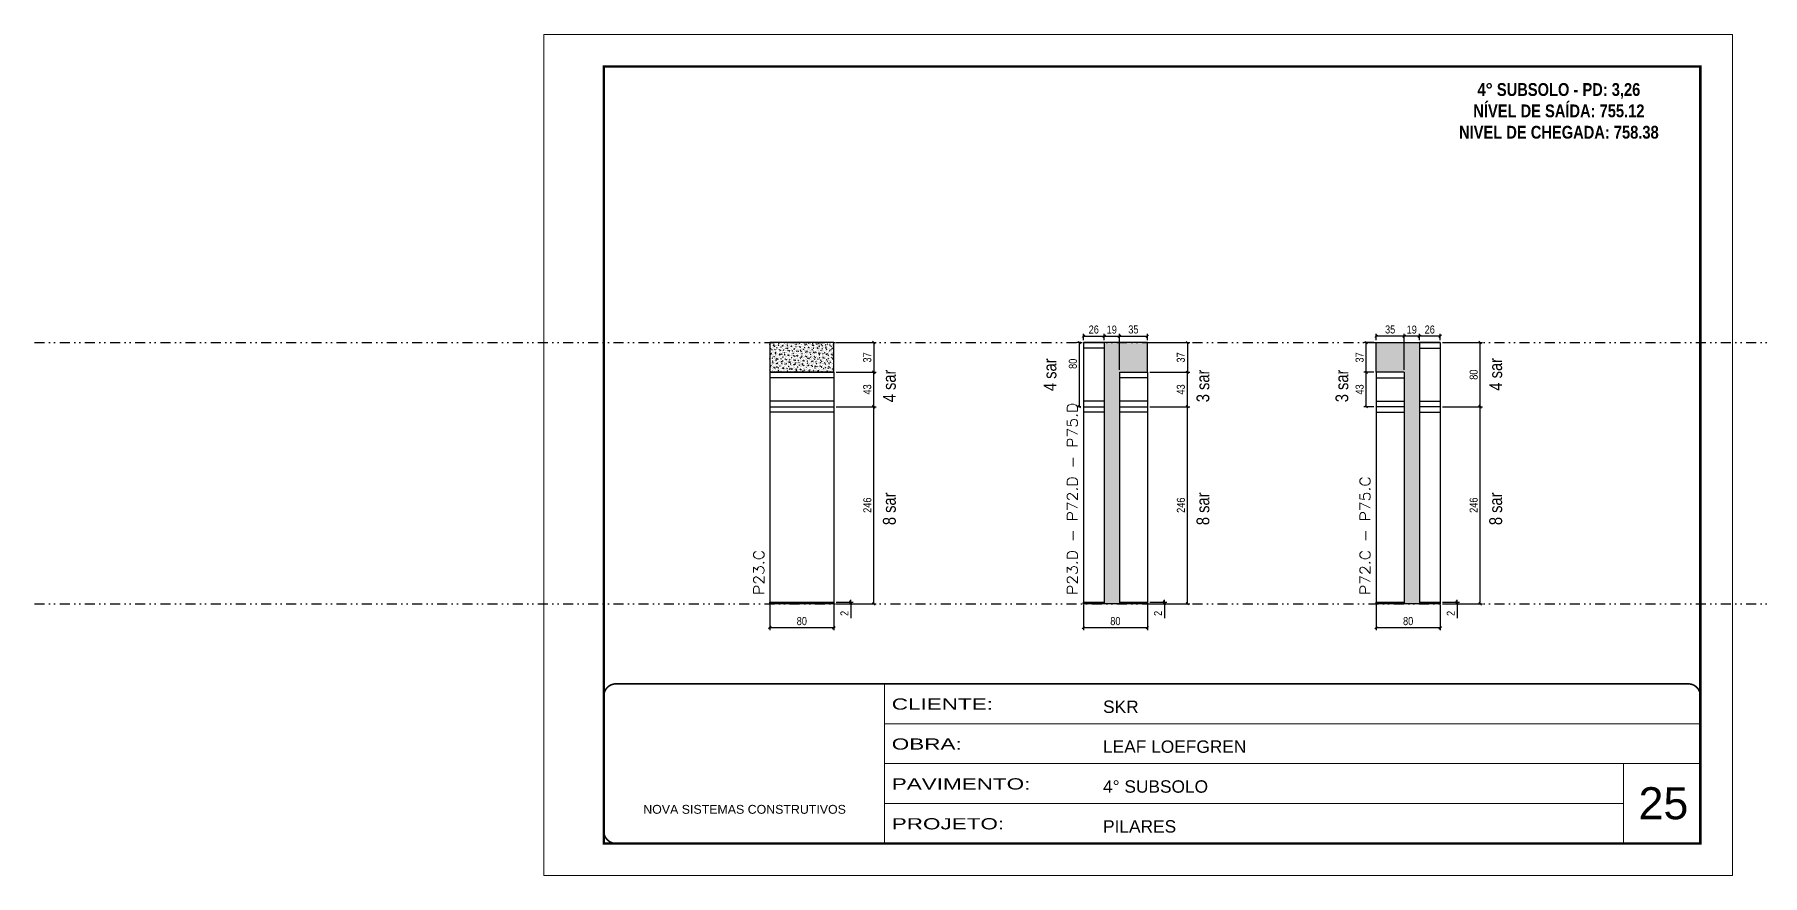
# Model space of a CAD drawing. Header units: millimetres. Extents: x 13777 to 27878, y -21631 to 6985.
# Drawn here: x 13777 to 15936, y -957 to 93 of the extents above; entities that cross this region are included whole.
import ezdxf

# ---------------------------------------------------------------- set-up
doc = ezdxf.new("R2010")
doc.units = ezdxf.units.MM
for name, pattern in [('CONTINUO', [0]), ('DASHED', [0.75, 0.5, -0.25]), ('DIVIDE2', [0.625, 0.25, -0.125, 0, -0.125, 0, -0.125])]:
    doc.linetypes.add(name, pattern=pattern)
for name, color, linetype, lineweight in [('CARIMBO', 255, 'Continuous', 9), ('Folhas', 255, 'Continuous', 9), ('SARRAFO DE PRESSAO', 251, 'DASHED', 9), ('Texto Seção', 7, 'Continuous', 15)]:
    doc.layers.add(name, color=color, linetype=linetype, lineweight=lineweight)
for name, color, linetype in [('COTA', 241, 'Continuous'), ('NOMENCLATURA', 7, 'Continuous'), ('Nível', 160, 'Continuous'), ('Painéis', 200, 'Continuous'), ('SARR_2.2x7', 40, 'Continuous')]:
    doc.layers.add(name, color=color, linetype=linetype)
doc.styles.add('ARIAL', font='arial.ttf')
doc.styles.add('ARIAL_NARROW', font='ARIALN.TTF', dxfattribs={"height": 0.2})
doc.styles.add('COTA TECNICA', font='techl___.ttf', dxfattribs={"height": 10})
doc.styles.add('COTA TECNICA-50', font='techl___.ttf', dxfattribs={"height": 10})
doc.styles.add('REGUA-120', font='ROMANS.shx', dxfattribs={"height": 15})
doc.styles.add('ROMANC', font='techb___.ttf', dxfattribs={"height": 2.5})
doc.styles.add('Tecnologia', font='')
doc.styles.get('Tecnologia').set_extended_font_data('Forgotten Futurist')
doc.dimstyles.new('COTA PAINEL-50', dxfattribs={"dimtxt": 10, "dimasz": 3, "dimexe": 3, "dimexo": 3, "dimgap": 3, "dimtad": 1, "dimdec": 1, "dimzin": 12, "dimdsep": 46, "dimtxsty": 'COTA TECNICA-50', "dimblk1": 'OBLIQUE', "dimblk2": 'OBLIQUE', "dimsah": 1, "dimcen": 0.9, "dimclrd": 4, "dimclre": 4, "dimclrt": 240, "dimadec": 1, "dimazin": 3, "dimtfac": 1, "dimtdec": 1, "dimtmove": 0, "dimatfit": 3, "dimfxl": 1, "dimtolj": 1, "dimtzin": 12, "dimarcsym": 0})
doc.dimstyles.new('PAINEL', dxfattribs={"dimtxt": 10, "dimasz": 3, "dimexe": 3, "dimexo": 3, "dimgap": 3, "dimtad": 1, "dimdec": 1, "dimzin": 12, "dimdsep": 46, "dimtxsty": 'COTA TECNICA', "dimblk1": 'OBLIQUE', "dimblk2": 'OBLIQUE', "dimsah": 1, "dimcen": 0.9, "dimclrd": 4, "dimclre": 4, "dimclrt": 240, "dimadec": 1, "dimazin": 3, "dimtfac": 1, "dimtdec": 1, "dimtmove": 0, "dimatfit": 3, "dimfxl": 1, "dimtolj": 1, "dimtzin": 12, "dimarcsym": 0})

# ---------------------------------------------------------------- blocks, each defined once
blk = doc.blocks.new('9999999999')
at = {"color": 30, "linetype": 'CONTINUO'}
for p, q in [((98564.6, 34230.2), (98564.6, 34429.4)), ((98564.6, 34379.6), (99584, 34379.6)), ((98564.6, 34329.8), (99488, 34329.8)), ((99584, 34329.8), (99488, 34329.8)), ((99488, 34329.8), (99488, 34230.2)), ((98564.6, 34280), (99488, 34280))]:
    blk.add_line(p, q, dxfattribs=at)
at = {"color": 30, "linetype": 'CONTINUO', "const_width": 2}
blk.add_lwpolyline([(99584, 34230.2), (99584, 34414.4, 0.414214), (99569, 34429.4), (98229, 34429.4, 0.414214), (98214, 34414.4), (98214, 34245.2, 0.414214), (98229, 34230.2), (99584, 34230.2)], format="xyb", dxfattribs=at)
at = {"layer": 'Folhas'}
blk.add_lwpolyline([(98139, 34190.2), (99624, 34190.2), (99624, 35240.2), (98139, 35240.2)], close=True, dxfattribs=at)
at = {"layer": 'Folhas', "color": 30, "const_width": 3}
blk.add_lwpolyline([(98214, 34230.2), (99584, 34230.2), (99584, 35200.2), (98214, 35200.2)], close=True, dxfattribs=at)
at = {"color": 7, "linetype": 'Continuous', "ltscale": 5, "style": 'ARIAL'}
for s, height, p in [('SKR', 15.48, (98837.7, 34393.1)), ('LEAF LOEFGREN', 15.483, (98837.7, 34343.3)), ('4° SUBSOLO', 15.48, (98837.7, 34293.5)), ('NOVA SISTEMAS CONSTRUTIVOS', 11.059, (98263.2, 34267.2)), ('PILARES', 15.48, (98837.7, 34243.7))]:
    blk.add_text(s, height=height, dxfattribs=at).set_placement(p)
at = {"layer": 'Folhas', "color": 7, "style": 'Tecnologia', "width": 1.5}
for s, p in [('CLIENTE:', (98573.7, 34397.2)), ('OBRA:', (98573.7, 34347.3)), ('PAVIMENTO:', (98573.7, 34297.5)), ('PROJETO:', (98573.7, 34247.7))]:
    blk.add_text(s, height=14, dxfattribs=at).set_placement(p)
blk = doc.blocks.new('_Oblique')
at = {"color": 0, "linetype": 'ByBlock', "lineweight": -2}
blk.add_line((-0.5, -0.5), (0.5, 0.5), dxfattribs=at)
blk = doc.blocks.new('*D684')
at = {"layer": 'COTA', "color": 4, "lineweight": -2, "transparency": 16777216}
for p, q in [((15087.6, -618.4), (15087.6, -650.3)), ((15167.6, -618.4), (15167.6, -650.3)), ((15087.6, -647.3), (15167.6, -647.3))]:
    blk.add_line(p, q, dxfattribs=at)
at = {"layer": 'Defpoints', "color": 0, "transparency": 16777216}
for p in [(15087.6, -615.4), (15167.6, -615.4), (15167.6, -647.3)]:
    blk.add_point(p, dxfattribs=at)
at = {"layer": 'COTA', "color": 4, "lineweight": -2, "transparency": 16777216, "xscale": 3, "yscale": 3, "zscale": 3, "rotation": 180}
blk.add_blockref('_Oblique', (15087.6, -647.3), dxfattribs=at)
at = {"layer": 'COTA', "color": 4, "lineweight": -2, "transparency": 16777216, "xscale": 3, "yscale": 3, "zscale": 3}
blk.add_blockref('_Oblique', (15167.6, -647.3), dxfattribs=at)
at = {"layer": 'COTA', "color": 240, "transparency": 16777216, "insert": (15127.6, -639.2), "char_height": 10, "attachment_point": 5, "style": 'COTA TECNICA'}
blk.add_mtext('\\A1;80', dxfattribs=at)
blk = doc.blocks.new('*D685')
at = {"layer": 'COTA', "color": 4, "lineweight": -2, "transparency": 16777216}
for p, q in [((15170.6, -615.4), (15191.8, -615.4)), ((15170.6, -617.4), (15191.8, -617.4)), ((15188.8, -615.4), (15188.8, -612.4)), ((15188.8, -615.4), (15188.8, -617.4)), ((15188.8, -617.4), (15188.8, -635.6))]:
    blk.add_line(p, q, dxfattribs=at)
at = {"layer": 'Defpoints', "color": 0, "transparency": 16777216}
for p in [(15167.6, -615.4), (15167.6, -617.4), (15188.8, -615.4)]:
    blk.add_point(p, dxfattribs=at)
at = {"layer": 'COTA', "color": 4, "lineweight": -2, "transparency": 16777216, "xscale": 3, "yscale": 3, "zscale": 3}
for p, rotation in [((15188.8, -615.4), 270), ((15188.8, -617.4), 90)]:
    blk.add_blockref('_Oblique', p, dxfattribs=dict(at, rotation=rotation))
at = {"layer": 'COTA', "color": 240, "transparency": 16777216, "insert": (15180.8, -629.5), "char_height": 10, "attachment_point": 5, "rotation": 90, "style": 'COTA TECNICA-50'}
blk.add_mtext('\\A1;2', dxfattribs=at)
blk = doc.blocks.new('*D686')
at = {"layer": 'COTA', "color": 4, "lineweight": -2, "transparency": 16777216}
for p, q in [((15170.6, -371.4), (15220.6, -371.4)), ((15217.6, -617.4), (15217.6, -371.4)), ((15170.6, -617.4), (15220.6, -617.4))]:
    blk.add_line(p, q, dxfattribs=at)
at = {"layer": 'Defpoints', "color": 0, "transparency": 16777216}
for p in [(15167.6, -371.4), (15217.6, -371.4), (15167.6, -617.4)]:
    blk.add_point(p, dxfattribs=at)
at = {"layer": 'COTA', "color": 4, "lineweight": -2, "transparency": 16777216, "xscale": 3, "yscale": 3, "zscale": 3}
for p, rotation in [((15217.6, -371.4), 90), ((15217.6, -617.4), 270)]:
    blk.add_blockref('_Oblique', p, dxfattribs=dict(at, rotation=rotation))
at = {"layer": 'COTA', "color": 240, "transparency": 16777216, "insert": (15209.5, -494.4), "char_height": 10, "attachment_point": 5, "rotation": 90, "style": 'COTA TECNICA-50'}
blk.add_mtext('\\A1;246', dxfattribs=at)
blk = doc.blocks.new('*D687')
at = {"layer": 'COTA', "color": 4, "lineweight": -2, "transparency": 16777216}
for p, q in [((15170.6, -328.4), (15220.6, -328.4)), ((15217.6, -371.4), (15217.6, -328.4)), ((15170.6, -371.4), (15220.6, -371.4))]:
    blk.add_line(p, q, dxfattribs=at)
at = {"layer": 'Defpoints', "color": 0, "transparency": 16777216}
for p in [(15167.6, -328.4), (15217.6, -328.4), (15167.6, -371.4)]:
    blk.add_point(p, dxfattribs=at)
at = {"layer": 'COTA', "color": 4, "lineweight": -2, "transparency": 16777216, "xscale": 3, "yscale": 3, "zscale": 3}
for p, rotation in [((15217.6, -328.4), 90), ((15217.6, -371.4), 270)]:
    blk.add_blockref('_Oblique', p, dxfattribs=dict(at, rotation=rotation))
at = {"layer": 'COTA', "color": 240, "transparency": 16777216, "insert": (15209.4, -349.9), "char_height": 10, "attachment_point": 5, "rotation": 90, "style": 'COTA TECNICA'}
blk.add_mtext('\\A1;43', dxfattribs=at)
blk = doc.blocks.new('*D688')
at = {"layer": 'COTA', "color": 4, "lineweight": -2, "transparency": 16777216}
for p, q in [((15170.6, -291.4), (15220.6, -291.4)), ((15217.6, -291.4), (15217.6, -328.4)), ((15170.6, -328.4), (15220.6, -328.4))]:
    blk.add_line(p, q, dxfattribs=at)
at = {"layer": 'Defpoints', "color": 0, "transparency": 16777216}
for p in [(15167.6, -291.4), (15167.6, -328.4), (15217.6, -328.4)]:
    blk.add_point(p, dxfattribs=at)
at = {"layer": 'COTA', "color": 4, "lineweight": -2, "transparency": 16777216, "xscale": 3, "yscale": 3, "zscale": 3}
for p, rotation in [((15217.6, -291.4), 90), ((15217.6, -328.4), 270)]:
    blk.add_blockref('_Oblique', p, dxfattribs=dict(at, rotation=rotation))
at = {"layer": 'COTA', "color": 240, "transparency": 16777216, "insert": (15209.4, -309.9), "char_height": 10, "attachment_point": 5, "rotation": 90, "style": 'COTA TECNICA'}
blk.add_mtext('\\A1;37', dxfattribs=at)
blk = doc.blocks.new('*D689')
at = {"layer": 'COTA', "color": 4, "lineweight": -2, "transparency": 16777216}
for p, q in [((15084.6, -291.4), (15079.6, -291.4)), ((15082.6, -371.4), (15082.6, -291.4)), ((15084.6, -371.4), (15079.6, -371.4))]:
    blk.add_line(p, q, dxfattribs=at)
at = {"layer": 'Defpoints', "color": 0, "transparency": 16777216}
for p in [(15082.6, -291.4), (15087.6, -291.4), (15087.6, -371.4)]:
    blk.add_point(p, dxfattribs=at)
at = {"layer": 'COTA', "color": 4, "lineweight": -2, "transparency": 16777216, "xscale": 3, "yscale": 3, "zscale": 3}
for p, rotation in [((15082.6, -291.4), 90), ((15082.6, -371.4), 270)]:
    blk.add_blockref('_Oblique', p, dxfattribs=dict(at, rotation=rotation))
at = {"layer": 'COTA', "color": 240, "transparency": 16777216, "insert": (15074.5, -317.8), "char_height": 10, "attachment_point": 5, "rotation": 90, "style": 'COTA TECNICA'}
blk.add_mtext('\\A1;80', dxfattribs=at)
blk = doc.blocks.new('*D690')
at = {"layer": 'COTA', "color": 4, "lineweight": -2, "transparency": 16777216}
for p, q in [((15087.6, -288.4), (15087.6, -280.3)), ((15113.6, -288.4), (15113.6, -280.3)), ((15087.6, -283.3), (15113.6, -283.3))]:
    blk.add_line(p, q, dxfattribs=at)
at = {"layer": 'Defpoints', "color": 0, "transparency": 16777216}
for p in [(15087.6, -291.4), (15113.6, -283.3), (15113.6, -291.4)]:
    blk.add_point(p, dxfattribs=at)
at = {"layer": 'COTA', "color": 4, "lineweight": -2, "transparency": 16777216, "xscale": 3, "yscale": 3, "zscale": 3, "rotation": 180}
blk.add_blockref('_Oblique', (15087.6, -283.3), dxfattribs=at)
at = {"layer": 'COTA', "color": 4, "lineweight": -2, "transparency": 16777216, "xscale": 3, "yscale": 3, "zscale": 3}
blk.add_blockref('_Oblique', (15113.6, -283.3), dxfattribs=at)
at = {"layer": 'COTA', "color": 240, "transparency": 16777216, "insert": (15100.6, -275.1), "char_height": 10, "attachment_point": 5, "style": 'COTA TECNICA'}
blk.add_mtext('\\A1;26', dxfattribs=at)
blk = doc.blocks.new('*D691')
at = {"layer": 'COTA', "color": 4, "lineweight": -2, "transparency": 16777216}
for p, q in [((15113.6, -288.4), (15113.6, -280.3)), ((15132.6, -325.4), (15132.6, -280.3)), ((15113.6, -283.3), (15132.6, -283.3))]:
    blk.add_line(p, q, dxfattribs=at)
at = {"layer": 'Defpoints', "color": 0, "transparency": 16777216}
for p in [(15113.6, -291.4), (15132.6, -283.3), (15132.6, -328.4)]:
    blk.add_point(p, dxfattribs=at)
at = {"layer": 'COTA', "color": 4, "lineweight": -2, "transparency": 16777216, "xscale": 3, "yscale": 3, "zscale": 3, "rotation": 180}
blk.add_blockref('_Oblique', (15113.6, -283.3), dxfattribs=at)
at = {"layer": 'COTA', "color": 4, "lineweight": -2, "transparency": 16777216, "xscale": 3, "yscale": 3, "zscale": 3}
blk.add_blockref('_Oblique', (15132.6, -283.3), dxfattribs=at)
at = {"layer": 'COTA', "color": 240, "transparency": 16777216, "insert": (15123.1, -275.2), "char_height": 10, "attachment_point": 5, "style": 'COTA TECNICA'}
blk.add_mtext('\\A1;19', dxfattribs=at)
blk = doc.blocks.new('*D692')
at = {"layer": 'COTA', "color": 4, "lineweight": -2, "transparency": 16777216}
for p, q in [((15132.6, -325.4), (15132.6, -280.3)), ((15167.6, -288.4), (15167.6, -280.3)), ((15132.6, -283.3), (15167.6, -283.3))]:
    blk.add_line(p, q, dxfattribs=at)
at = {"layer": 'Defpoints', "color": 0, "transparency": 16777216}
for p in [(15167.6, -283.3), (15167.6, -291.4), (15132.6, -328.4)]:
    blk.add_point(p, dxfattribs=at)
at = {"layer": 'COTA', "color": 4, "lineweight": -2, "transparency": 16777216, "xscale": 3, "yscale": 3, "zscale": 3, "rotation": 180}
blk.add_blockref('_Oblique', (15132.6, -283.3), dxfattribs=at)
at = {"layer": 'COTA', "color": 4, "lineweight": -2, "transparency": 16777216, "xscale": 3, "yscale": 3, "zscale": 3}
blk.add_blockref('_Oblique', (15167.6, -283.3), dxfattribs=at)
at = {"layer": 'COTA', "color": 240, "transparency": 16777216, "insert": (15150.1, -275), "char_height": 10, "attachment_point": 5, "style": 'COTA TECNICA'}
blk.add_mtext('\\A1;35', dxfattribs=at)
blk = doc.blocks.new('*D696')
at = {"layer": 'COTA', "color": 4, "lineweight": -2, "transparency": 16777216}
for p, q in [((15453.4, -618.4), (15453.4, -650.3)), ((15533.4, -618.4), (15533.4, -650.3)), ((15453.4, -647.3), (15533.4, -647.3))]:
    blk.add_line(p, q, dxfattribs=at)
at = {"layer": 'Defpoints', "color": 0, "transparency": 16777216}
for p in [(15453.4, -615.4), (15533.4, -615.4), (15533.4, -647.3)]:
    blk.add_point(p, dxfattribs=at)
at = {"layer": 'COTA', "color": 4, "lineweight": -2, "transparency": 16777216, "xscale": 3, "yscale": 3, "zscale": 3, "rotation": 180}
blk.add_blockref('_Oblique', (15453.4, -647.3), dxfattribs=at)
at = {"layer": 'COTA', "color": 4, "lineweight": -2, "transparency": 16777216, "xscale": 3, "yscale": 3, "zscale": 3}
blk.add_blockref('_Oblique', (15533.4, -647.3), dxfattribs=at)
at = {"layer": 'COTA', "color": 240, "transparency": 16777216, "insert": (15493.4, -639.2), "char_height": 10, "attachment_point": 5, "style": 'COTA TECNICA'}
blk.add_mtext('\\A1;80', dxfattribs=at)
blk = doc.blocks.new('*D697')
at = {"layer": 'COTA', "color": 4, "lineweight": -2, "transparency": 16777216}
for p, q in [((15536.4, -615.4), (15557.6, -615.4)), ((15536.4, -617.4), (15557.6, -617.4)), ((15554.6, -615.4), (15554.6, -612.4)), ((15554.6, -615.4), (15554.6, -617.4)), ((15554.6, -617.4), (15554.6, -635.6))]:
    blk.add_line(p, q, dxfattribs=at)
at = {"layer": 'Defpoints', "color": 0, "transparency": 16777216}
for p in [(15533.4, -615.4), (15533.4, -617.4), (15554.6, -615.4)]:
    blk.add_point(p, dxfattribs=at)
at = {"layer": 'COTA', "color": 4, "lineweight": -2, "transparency": 16777216, "xscale": 3, "yscale": 3, "zscale": 3}
for p, rotation in [((15554.6, -615.4), 270), ((15554.6, -617.4), 90)]:
    blk.add_blockref('_Oblique', p, dxfattribs=dict(at, rotation=rotation))
at = {"layer": 'COTA', "color": 240, "transparency": 16777216, "insert": (15546.6, -629.5), "char_height": 10, "attachment_point": 5, "rotation": 90, "style": 'COTA TECNICA-50'}
blk.add_mtext('\\A1;2', dxfattribs=at)
blk = doc.blocks.new('*D698')
at = {"layer": 'COTA', "color": 4, "lineweight": -2, "transparency": 16777216}
for p, q in [((15536.4, -371.4), (15586.4, -371.4)), ((15583.4, -617.4), (15583.4, -371.4)), ((15536.4, -617.4), (15586.4, -617.4))]:
    blk.add_line(p, q, dxfattribs=at)
at = {"layer": 'Defpoints', "color": 0, "transparency": 16777216}
for p in [(15533.4, -371.4), (15583.4, -371.4), (15533.4, -617.4)]:
    blk.add_point(p, dxfattribs=at)
at = {"layer": 'COTA', "color": 4, "lineweight": -2, "transparency": 16777216, "xscale": 3, "yscale": 3, "zscale": 3}
for p, rotation in [((15583.4, -371.4), 90), ((15583.4, -617.4), 270)]:
    blk.add_blockref('_Oblique', p, dxfattribs=dict(at, rotation=rotation))
at = {"layer": 'COTA', "color": 240, "transparency": 16777216, "insert": (15575.3, -494.4), "char_height": 10, "attachment_point": 5, "rotation": 90, "style": 'COTA TECNICA-50'}
blk.add_mtext('\\A1;246', dxfattribs=at)
blk = doc.blocks.new('*D699')
at = {"layer": 'COTA', "color": 4, "lineweight": -2, "transparency": 16777216}
for p, q in [((15536.4, -291.4), (15586.4, -291.4)), ((15583.4, -371.4), (15583.4, -291.4)), ((15536.4, -371.4), (15586.4, -371.4))]:
    blk.add_line(p, q, dxfattribs=at)
at = {"layer": 'Defpoints', "color": 0, "transparency": 16777216}
for p in [(15533.4, -291.4), (15583.4, -291.4), (15533.4, -371.4)]:
    blk.add_point(p, dxfattribs=at)
at = {"layer": 'COTA', "color": 4, "lineweight": -2, "transparency": 16777216, "xscale": 3, "yscale": 3, "zscale": 3}
for p, rotation in [((15583.4, -291.4), 90), ((15583.4, -371.4), 270)]:
    blk.add_blockref('_Oblique', p, dxfattribs=dict(at, rotation=rotation))
at = {"layer": 'COTA', "color": 240, "transparency": 16777216, "insert": (15575.3, -331.4), "char_height": 10, "attachment_point": 5, "rotation": 90, "style": 'COTA TECNICA'}
blk.add_mtext('\\A1;80', dxfattribs=at)
blk = doc.blocks.new('*D700')
at = {"layer": 'COTA', "color": 4, "lineweight": -2, "transparency": 16777216}
for p, q in [((15507.4, -288.4), (15507.4, -280.3)), ((15533.4, -288.4), (15533.4, -280.3)), ((15533.4, -283.3), (15507.4, -283.3))]:
    blk.add_line(p, q, dxfattribs=at)
at = {"layer": 'Defpoints', "color": 0, "transparency": 16777216}
for p in [(15507.4, -283.3), (15507.4, -291.4), (15533.4, -291.4)]:
    blk.add_point(p, dxfattribs=at)
at = {"layer": 'COTA', "color": 4, "lineweight": -2, "transparency": 16777216, "xscale": 3, "yscale": 3, "zscale": 3, "rotation": 180}
blk.add_blockref('_Oblique', (15507.4, -283.3), dxfattribs=at)
at = {"layer": 'COTA', "color": 4, "lineweight": -2, "transparency": 16777216, "xscale": 3, "yscale": 3, "zscale": 3}
blk.add_blockref('_Oblique', (15533.4, -283.3), dxfattribs=at)
at = {"layer": 'COTA', "color": 240, "transparency": 16777216, "insert": (15520.4, -275.1), "char_height": 10, "attachment_point": 5, "style": 'COTA TECNICA'}
blk.add_mtext('\\A1;26', dxfattribs=at)
blk = doc.blocks.new('*D701')
at = {"layer": 'COTA', "color": 4, "lineweight": -2, "transparency": 16777216}
for p, q in [((15488.4, -325.4), (15488.4, -280.3)), ((15507.4, -288.4), (15507.4, -280.3)), ((15507.4, -283.3), (15488.4, -283.3))]:
    blk.add_line(p, q, dxfattribs=at)
at = {"layer": 'Defpoints', "color": 0, "transparency": 16777216}
for p in [(15488.4, -283.3), (15507.4, -291.4), (15488.4, -328.4)]:
    blk.add_point(p, dxfattribs=at)
at = {"layer": 'COTA', "color": 4, "lineweight": -2, "transparency": 16777216, "xscale": 3, "yscale": 3, "zscale": 3, "rotation": 180}
blk.add_blockref('_Oblique', (15488.4, -283.3), dxfattribs=at)
at = {"layer": 'COTA', "color": 4, "lineweight": -2, "transparency": 16777216, "xscale": 3, "yscale": 3, "zscale": 3}
blk.add_blockref('_Oblique', (15507.4, -283.3), dxfattribs=at)
at = {"layer": 'COTA', "color": 240, "transparency": 16777216, "insert": (15497.9, -275.2), "char_height": 10, "attachment_point": 5, "style": 'COTA TECNICA'}
blk.add_mtext('\\A1;19', dxfattribs=at)
blk = doc.blocks.new('*D702')
at = {"layer": 'COTA', "color": 4, "lineweight": -2, "transparency": 16777216}
for p, q in [((15453.4, -288.4), (15453.4, -280.3)), ((15488.4, -325.4), (15488.4, -280.3)), ((15488.4, -283.3), (15453.4, -283.3))]:
    blk.add_line(p, q, dxfattribs=at)
at = {"layer": 'Defpoints', "color": 0, "transparency": 16777216}
for p in [(15453.4, -283.3), (15453.4, -291.4), (15488.4, -328.4)]:
    blk.add_point(p, dxfattribs=at)
at = {"layer": 'COTA', "color": 4, "lineweight": -2, "transparency": 16777216, "xscale": 3, "yscale": 3, "zscale": 3, "rotation": 180}
blk.add_blockref('_Oblique', (15453.4, -283.3), dxfattribs=at)
at = {"layer": 'COTA', "color": 4, "lineweight": -2, "transparency": 16777216, "xscale": 3, "yscale": 3, "zscale": 3}
blk.add_blockref('_Oblique', (15488.4, -283.3), dxfattribs=at)
at = {"layer": 'COTA', "color": 240, "transparency": 16777216, "insert": (15470.9, -275), "char_height": 10, "attachment_point": 5, "style": 'COTA TECNICA'}
blk.add_mtext('\\A1;35', dxfattribs=at)
blk = doc.blocks.new('*D703')
at = {"layer": 'COTA', "color": 4, "lineweight": -2, "transparency": 16777216}
for p, q in [((15450.4, -328.4), (15438, -328.4)), ((15441, -371.4), (15441, -328.4)), ((15450.4, -371.4), (15438, -371.4))]:
    blk.add_line(p, q, dxfattribs=at)
at = {"layer": 'Defpoints', "color": 0, "transparency": 16777216}
for p in [(15441, -328.4), (15453.4, -328.4), (15453.4, -371.4)]:
    blk.add_point(p, dxfattribs=at)
at = {"layer": 'COTA', "color": 4, "lineweight": -2, "transparency": 16777216, "xscale": 3, "yscale": 3, "zscale": 3}
for p, rotation in [((15441, -328.4), 90), ((15441, -371.4), 270)]:
    blk.add_blockref('_Oblique', p, dxfattribs=dict(at, rotation=rotation))
at = {"layer": 'COTA', "color": 240, "transparency": 16777216, "insert": (15432.8, -349.9), "char_height": 10, "attachment_point": 5, "rotation": 90, "style": 'COTA TECNICA'}
blk.add_mtext('\\A1;43', dxfattribs=at)
blk = doc.blocks.new('*D704')
at = {"layer": 'COTA', "color": 4, "lineweight": -2, "transparency": 16777216}
for p, q in [((15450.4, -291.4), (15438, -291.4)), ((15441, -328.4), (15441, -291.4)), ((15450.4, -328.4), (15438, -328.4))]:
    blk.add_line(p, q, dxfattribs=at)
at = {"layer": 'Defpoints', "color": 0, "transparency": 16777216}
for p in [(15441, -291.4), (15453.4, -291.4), (15453.4, -328.4)]:
    blk.add_point(p, dxfattribs=at)
at = {"layer": 'COTA', "color": 4, "lineweight": -2, "transparency": 16777216, "xscale": 3, "yscale": 3, "zscale": 3}
for p, rotation in [((15441, -291.4), 90), ((15441, -328.4), 270)]:
    blk.add_blockref('_Oblique', p, dxfattribs=dict(at, rotation=rotation))
at = {"layer": 'COTA', "color": 240, "transparency": 16777216, "insert": (15432.8, -309.9), "char_height": 10, "attachment_point": 5, "rotation": 90, "style": 'COTA TECNICA'}
blk.add_mtext('\\A1;37', dxfattribs=at)
blk = doc.blocks.new('*D705')
at = {"layer": 'COTA', "color": 4, "lineweight": -2, "transparency": 16777216}
for p, q in [((14695.8, -618.4), (14695.8, -650.3)), ((14775.8, -618.4), (14775.8, -650.3)), ((14695.8, -647.3), (14775.8, -647.3))]:
    blk.add_line(p, q, dxfattribs=at)
at = {"layer": 'Defpoints', "color": 0, "transparency": 16777216}
for p in [(14695.8, -615.4), (14775.8, -615.4), (14775.8, -647.3)]:
    blk.add_point(p, dxfattribs=at)
at = {"layer": 'COTA', "color": 4, "lineweight": -2, "transparency": 16777216, "xscale": 3, "yscale": 3, "zscale": 3, "rotation": 180}
blk.add_blockref('_Oblique', (14695.8, -647.3), dxfattribs=at)
at = {"layer": 'COTA', "color": 4, "lineweight": -2, "transparency": 16777216, "xscale": 3, "yscale": 3, "zscale": 3}
blk.add_blockref('_Oblique', (14775.8, -647.3), dxfattribs=at)
at = {"layer": 'COTA', "color": 240, "transparency": 16777216, "insert": (14735.8, -639.2), "char_height": 10, "attachment_point": 5, "style": 'COTA TECNICA'}
blk.add_mtext('\\A1;80', dxfattribs=at)
blk = doc.blocks.new('*D706')
at = {"layer": 'COTA', "color": 4, "lineweight": -2, "transparency": 16777216}
for p, q in [((14778.8, -615.4), (14800, -615.4)), ((14778.8, -617.4), (14800, -617.4)), ((14797, -615.4), (14797, -612.4)), ((14797, -615.4), (14797, -617.4)), ((14797, -617.4), (14797, -635.6))]:
    blk.add_line(p, q, dxfattribs=at)
at = {"layer": 'Defpoints', "color": 0, "transparency": 16777216}
for p in [(14775.8, -615.4), (14775.8, -617.4), (14797, -615.4)]:
    blk.add_point(p, dxfattribs=at)
at = {"layer": 'COTA', "color": 4, "lineweight": -2, "transparency": 16777216, "xscale": 3, "yscale": 3, "zscale": 3}
for p, rotation in [((14797, -615.4), 270), ((14797, -617.4), 90)]:
    blk.add_blockref('_Oblique', p, dxfattribs=dict(at, rotation=rotation))
at = {"layer": 'COTA', "color": 240, "transparency": 16777216, "insert": (14789, -629.5), "char_height": 10, "attachment_point": 5, "rotation": 90, "style": 'COTA TECNICA-50'}
blk.add_mtext('\\A1;2', dxfattribs=at)
blk = doc.blocks.new('*D708')
at = {"layer": 'COTA', "color": 4, "linetype": 'ByBlock', "lineweight": -2, "transparency": 16777216}
for p, q in [((14778.8, -291.4), (14828.8, -291.4)), ((14825.8, -291.4), (14825.8, -328.4)), ((14778.8, -328.4), (14828.8, -328.4))]:
    blk.add_line(p, q, dxfattribs=at)
at = {"layer": 'Defpoints', "color": 0, "linetype": 'ByBlock', "transparency": 16777216}
for p in [(14775.8, -291.4), (14775.8, -328.4), (14825.8, -328.4)]:
    blk.add_point(p, dxfattribs=at)
at = {"layer": 'COTA', "color": 4, "linetype": 'ByBlock', "lineweight": -2, "transparency": 16777216, "xscale": 3, "yscale": 3, "zscale": 3}
for p, rotation in [((14825.8, -291.4), 90), ((14825.8, -328.4), 270)]:
    blk.add_blockref('_Oblique', p, dxfattribs=dict(at, rotation=rotation))
at = {"layer": 'COTA', "color": 240, "linetype": 'ByBlock', "transparency": 16777216, "insert": (14817.6, -309.9), "char_height": 10, "attachment_point": 5, "rotation": 90, "style": 'COTA TECNICA'}
blk.add_mtext('\\A1;37', dxfattribs=at)
blk = doc.blocks.new('*D707')
at = {"layer": 'COTA', "color": 4, "lineweight": -2, "transparency": 16777216}
for p, q in [((14778.8, -371.4), (14828.8, -371.4)), ((14825.8, -617.4), (14825.8, -371.4)), ((14778.8, -617.4), (14828.8, -617.4))]:
    blk.add_line(p, q, dxfattribs=at)
at = {"layer": 'Defpoints', "color": 0, "transparency": 16777216}
for p in [(14775.8, -371.4), (14825.8, -371.4), (14775.8, -617.4)]:
    blk.add_point(p, dxfattribs=at)
at = {"layer": 'COTA', "color": 4, "lineweight": -2, "transparency": 16777216, "xscale": 3, "yscale": 3, "zscale": 3}
for p, rotation in [((14825.8, -371.4), 90), ((14825.8, -617.4), 270)]:
    blk.add_blockref('_Oblique', p, dxfattribs=dict(at, rotation=rotation))
at = {"layer": 'COTA', "color": 240, "transparency": 16777216, "insert": (14817.7, -494.4), "char_height": 10, "attachment_point": 5, "rotation": 90, "style": 'COTA TECNICA-50'}
blk.add_mtext('\\A1;246', dxfattribs=at)
blk = doc.blocks.new('*D709')
at = {"layer": 'COTA', "color": 4, "lineweight": -2, "transparency": 16777216}
for p, q in [((14778.8, -328.4), (14828.8, -328.4)), ((14825.8, -371.4), (14825.8, -328.4)), ((14778.8, -371.4), (14828.8, -371.4))]:
    blk.add_line(p, q, dxfattribs=at)
at = {"layer": 'Defpoints', "color": 0, "transparency": 16777216}
for p in [(14775.8, -328.4), (14825.8, -328.4), (14775.8, -371.4)]:
    blk.add_point(p, dxfattribs=at)
at = {"layer": 'COTA', "color": 4, "lineweight": -2, "transparency": 16777216, "xscale": 3, "yscale": 3, "zscale": 3}
for p, rotation in [((14825.8, -328.4), 90), ((14825.8, -371.4), 270)]:
    blk.add_blockref('_Oblique', p, dxfattribs=dict(at, rotation=rotation))
at = {"layer": 'COTA', "color": 240, "transparency": 16777216, "insert": (14817.6, -349.9), "char_height": 10, "attachment_point": 5, "rotation": 90, "style": 'COTA TECNICA'}
blk.add_mtext('\\A1;43', dxfattribs=at)

msp = doc.modelspace()

# ---------------------------------------------------------------- hatches: boundary and pattern name
at = {"layer": 'COTA'}
h = msp.add_hatch(dxfattribs=at)
h.set_pattern_fill('AR-CONC', color=256, scale=0.03)
h.set_pattern_definition([(50, (-4098.948, -4604.3004), (5.4655401, -0.4781726), [0.5715, -6.2865]), (355, (-4098.948, -4604.3004), (-1.0573026, 5.7317054), [0.4572, -5.0292175]), (100.451445, (-4098.4923, -4604.3403), (4.4082374, 5.2535326), [0.4857003, -5.3427073]), (46.1842, (-4098.948, -4602.7764), (8.1323712, -1.2612698), [0.85725, -9.42975]), (96.635558, (-4098.27, -4602.8815), (7.122124, 7.4227837), [0.7285507, -8.0140682]), (351.18415, (-4098.948, -4602.7764), (7.122124, 7.4227837), [0.685799, -7.543792]), (21, (-4098.186, -4603.1574), (4.5484317, -3.0679559), [0.5715, -6.2865]), (326, (-4098.186, -4603.1574), (1.8540609, 5.525639), [0.4572, -5.0292]), (71.451445, (-4097.807, -4603.413), (6.4024926, 2.457683), [0.4857003, -5.3426981]), (37.5, (-4098.9478, -4604.3004), (0.0926581, 2.53665117), [0, -4.96824, 0, -5.1054, 0, -5.04825]), (7.5, (-4098.9478, -4604.3004), (2.00458988, 3.00541724), [0, -2.91084, 0, -4.85394, 0, -1.92405]), (327.5, (-4100.647, -4604.3004), (4.06771786, -0.17186232), [0, -1.905, 0, -5.9436, 0, -7.8867]), (317.5, (-4101.409, -4604.3004), (4.44387544, 0.7627947), [0, -2.4765, 0, -3.94716, 0, -5.6007])])
h.paths.add_polyline_path([(14775.79, -291.44), (14695.79, -291.44), (14695.79, -328.44), (14775.79, -328.44)])
h = msp.add_hatch(dxfattribs=at)
h.set_pattern_fill('AR-CONC', color=256, scale=0.03)
h.set_pattern_definition([(50, (485.6944, 0), (5.4655401, -0.4781726), [0.5715, -6.2865]), (355, (485.6944, 0), (-1.0573026, 5.7317054), [0.4572, -5.0292175]), (100.451445, (486.15, -0.04), (4.4082374, 5.2535326), [0.4857003, -5.3427073]), (46.1842, (485.6944, 1.524), (8.1323712, -1.2612698), [0.85725, -9.42975]), (96.63556, (486.372, 1.419), (7.122124, 7.4227837), [0.7285507, -8.0140682]), (351.18415, (485.6944, 1.524), (7.122124, 7.4227837), [0.685799, -7.543792]), (21, (486.4564, 1.143), (4.5484317, -3.067956), [0.5715, -6.2865]), (326, (486.4564, 1.143), (1.8540609, 5.525639), [0.4572, -5.0292]), (71.451445, (486.8355, 0.8873), (6.4024926, 2.457683), [0.4857003, -5.3426981]), (37.5, (485.6944, 0), (0.0926581, 2.53665117), [0, -4.96824, 0, -5.1054, 0, -5.04825]), (7.5, (485.6944, 0), (2.0045899, 3.00541724), [0, -2.91084, 0, -4.85394, 0, -1.92405]), (327.5, (483.9952, 0), (4.06771786, -0.17186232), [0, -1.905, 0, -5.9436, 0, -7.8867]), (317.5, (483.2332, 0), (4.4438754, 0.7627947), [0, -2.4765, 0, -3.94716, 0, -5.6007])])
h.paths.add_polyline_path([(15113.59, -291.44), (15113.59, -617.44), (15132.59, -617.44), (15132.59, -328.44), (15167.59, -328.44), (15167.59, -291.44)])
h = msp.add_hatch(dxfattribs=at)
h.set_pattern_fill('AR-CONC', color=256, scale=0.03)
h.set_pattern_definition([(50, (851.4915, 0), (5.4655401, -0.4781726), [0.5715, -6.2865]), (355, (851.4915, 0), (-1.0573026, 5.7317054), [0.4572, -5.0292175]), (100.451445, (851.947, -0.04), (4.4082374, 5.2535326), [0.4857003, -5.3427073]), (46.1842, (851.4915, 1.524), (8.1323712, -1.2612698), [0.85725, -9.42975]), (96.63556, (852.169, 1.419), (7.122124, 7.4227837), [0.7285507, -8.0140682]), (351.18415, (851.4915, 1.524), (7.122124, 7.4227837), [0.685799, -7.543792]), (21, (852.2535, 1.143), (4.5484317, -3.067956), [0.5715, -6.2865]), (326, (852.2535, 1.143), (1.8540609, 5.525639), [0.4572, -5.0292]), (71.451445, (852.6325, 0.8873), (6.4024926, 2.457683), [0.4857003, -5.3426981]), (37.5, (851.4915, 0), (0.0926581, 2.53665117), [0, -4.96824, 0, -5.1054, 0, -5.04825]), (7.5, (851.4915, 0), (2.0045899, 3.00541724), [0, -2.91084, 0, -4.85394, 0, -1.92405]), (327.5, (849.7922, 0), (4.06771786, -0.17186232), [0, -1.905, 0, -5.9436, 0, -7.8867]), (317.5, (849.0302, 0), (4.4438754, 0.7627947), [0, -2.4765, 0, -3.94716, 0, -5.6007])])
h.paths.add_polyline_path([(15507.39, -291.44), (15507.39, -617.44), (15488.39, -617.44), (15488.39, -328.44), (15453.39, -328.44), (15453.39, -291.44)])

# ---------------------------------------------------------------- linework, layer by layer
for p, q in [((15167.59, -291.44), (15113.59, -291.44)), ((15167.59, -328.44), (15167.59, -291.44)), ((15453.39, -328.44), (15453.39, -291.44)), ((15453.39, -291.44), (15507.39, -291.44))]:
    msp.add_line(p, q, dxfattribs=at)
at = {"layer": 'COTA', "linetype": 'ByBlock'}
msp.add_lwpolyline([(14695.79, -328.44), (14775.79, -328.44), (14775.79, -291.44), (14695.79, -291.44)], close=True, dxfattribs=at)
at = {"layer": 'Nível', "color": 4, "linetype": 'DIVIDE2', "ltscale": 50}
for p, q in [((13777.11, -291.44), (21531.15, -291.44)), ((13777.11, -617.44), (21531.15, -617.44))]:
    msp.add_line(p, q, dxfattribs=at)
at = {"layer": 'Painéis'}
for p, q in [((15087.59, -291.44), (15087.59, -615.44)), ((15087.59, -291.44), (15113.59, -291.44)), ((15113.59, -291.44), (15087.59, -291.44)), ((15113.59, -291.44), (15113.59, -617.44)), ((15533.39, -291.44), (15507.39, -291.44)), ((15507.39, -291.44), (15533.39, -291.44)), ((15507.39, -291.44), (15507.39, -617.44)), ((15533.39, -291.44), (15533.39, -615.44)), ((14695.79, -328.44), (14695.79, -615.44)), ((14695.79, -328.44), (14775.79, -328.44)), ((14775.79, -328.44), (14695.79, -328.44)), ((14775.79, -328.44), (14775.79, -615.44)), ((15132.59, -328.44), (15132.59, -617.44)), ((15132.59, -328.44), (15167.59, -328.44)), ((15167.59, -328.44), (15167.59, -615.44)), ((15488.39, -328.44), (15453.39, -328.44)), ((15453.39, -328.44), (15453.39, -615.44)), ((15488.39, -328.44), (15488.39, -617.44)), ((14695.79, -371.42), (14775.79, -371.42)), ((15087.59, -371.42), (15113.59, -371.42)), ((15132.59, -371.42), (15167.59, -371.42)), ((15488.39, -371.42), (15453.39, -371.42)), ((15533.39, -371.42), (15507.39, -371.42)), ((14695.79, -615.44), (14775.79, -615.44)), ((14695.79, -615.44), (14775.79, -615.44)), ((14695.79, -617.44), (14695.79, -615.44)), ((14775.79, -617.44), (14695.79, -617.44)), ((14775.79, -615.44), (14775.79, -617.44)), ((15087.59, -615.44), (15113.59, -615.44)), ((15087.59, -615.44), (15113.59, -615.44)), ((15087.59, -617.44), (15087.59, -615.44)), ((15167.59, -617.44), (15087.59, -617.44)), ((15132.59, -615.44), (15167.59, -615.44)), ((15132.59, -615.44), (15167.59, -615.44)), ((15167.59, -615.44), (15167.59, -617.44)), ((15453.39, -615.44), (15479.39, -615.44)), ((15453.39, -615.44), (15488.39, -615.44)), ((15453.39, -617.44), (15453.39, -615.44)), ((15533.39, -617.44), (15453.39, -617.44)), ((15507.39, -615.44), (15533.39, -615.44)), ((15507.39, -615.44), (15533.39, -615.44)), ((15533.39, -615.44), (15533.39, -617.44))]:
    msp.add_line(p, q, dxfattribs=at)
at = {"layer": 'SARR_2.2x7'}
for p, q in [((15113.59, -298.44), (15087.59, -298.44)), ((15507.39, -298.44), (15533.39, -298.44)), ((14775.79, -335.44), (14695.79, -335.44)), ((15167.59, -335.44), (15132.59, -335.44)), ((15453.39, -335.44), (15488.39, -335.44)), ((14775.79, -364.42), (14695.79, -364.42)), ((15113.59, -364.42), (15087.59, -364.42)), ((15167.59, -364.42), (15132.59, -364.42)), ((15453.39, -364.42), (15488.39, -364.42)), ((15507.39, -364.42), (15533.39, -364.42)), ((14775.79, -378.42), (14695.79, -378.42)), ((15113.59, -378.42), (15087.59, -378.42)), ((15167.59, -378.42), (15132.59, -378.42)), ((15453.39, -378.42), (15488.39, -378.42)), ((15507.39, -378.42), (15533.39, -378.42))]:
    msp.add_line(p, q, dxfattribs=at)

# ---------------------------------------------------------------- block references
at = {"layer": 'SARRAFO DE PRESSAO', "color": 6, "linetype": 'ByBlock'}
msp.add_blockref('9999999999', (-83725.51, -35146.93), dxfattribs=at)

# ---------------------------------------------------------------- texts
at = {"layer": 'CARIMBO', "style": 'ARIAL'}
msp.add_text('25', height=40, dxfattribs=at).set_placement((15781.33, -886.58))
at = {"layer": 'NOMENCLATURA', "style": 'ARIAL_NARROW'}
for s, p in [('4 sar', (15053.86, -351.9)), ('4 sar', (15610.78, -351.32)), ('4 sar', (14853.18, -365.82)), ('3 sar', (15244.98, -365.82)), ('3 sar', (15418.59, -365.82)), ('8 sar', (14853.18, -519.32)), ('8 sar', (15244.98, -519.32)), ('8 sar', (15610.78, -519.32))]:
    msp.add_text(s, height=16, rotation=90, dxfattribs=at).set_placement(p)
at = {"layer": 'NOMENCLATURA', "color": 2, "insert": (15681.75, 59.34), "char_height": 16, "attachment_point": 2, "style": 'ROMANC'}
msp.add_mtext_dynamic_manual_height_columns('\\P4° SUBSOLO - PD: 3,26\\PNÍVEL DE SAÍDA: 755.12\\PNIVEL DE CHEGADA: 758.38', width=300.2766, gutter_width=1, heights=[0], dxfattribs=at)
at = {"layer": 'Texto Seção', "style": 'REGUA-120', "width": 1.1}
for s, p in [('P23.D - P72.D - P75.D', (15080.34, -606.68)), ('P72.C - P75.C', (15446.14, -606.68)), ('P23.C', (14688.55, -606.68))]:
    msp.add_text(s, height=13, rotation=90, dxfattribs=at).set_placement(p)

# ---------------------------------------------------------------- dimensions: what is measured, and where the dimension line sits
at = {"layer": 'COTA'}
for base, p1, p2, picture, middle in [((15113.59, -283.25), (15087.59, -291.44), (15113.59, -291.44), '*D690', (15100.59, -275.15)), ((15132.59, -283.25), (15113.59, -291.44), (15132.59, -328.44), '*D691', (15123.09, -275.16)), ((15167.59, -283.25), (15132.59, -328.44), (15167.59, -291.44), '*D692', (15150.09, -275.03))]:
    dim = msp.add_linear_dim(base=base, p1=p1, p2=p2, dimstyle='PAINEL', dxfattribs=at)
    dim.commit()
    dim.dimension.update_dxf_attribs({"geometry": picture, "text_midpoint": middle})
for base, p1, p2, angle, dimstyle, picture, middle in [((15453.39, -283.25), (15488.39, -328.44), (15453.39, -291.44), 180, 'PAINEL', '*D702', (15470.89, -275.03)), ((15488.39, -283.25), (15507.39, -291.44), (15488.39, -328.44), 180, 'PAINEL', '*D701', (15497.89, -275.16)), ((15507.39, -283.25), (15533.39, -291.44), (15507.39, -291.44), 180, 'PAINEL', '*D700', (15520.39, -275.15)), ((15217.58, -328.44), (15167.59, -291.44), (15167.59, -328.44), 90, 'PAINEL', '*D688', (15209.36, -309.94)), ((15441.03, -291.44), (15453.39, -328.44), (15453.39, -291.44), 90, 'PAINEL', '*D704', (15432.81, -309.94)), ((15583.38, -291.44), (15533.39, -371.42), (15533.39, -291.44), 90, 'PAINEL', '*D699', (15575.26, -331.43)), ((14825.78, -328.44), (14775.79, -371.42), (14775.79, -328.44), 90, 'PAINEL', '*D709', (14817.57, -349.93)), ((15217.58, -328.44), (15167.59, -371.42), (15167.59, -328.44), 90, 'PAINEL', '*D687', (15209.36, -349.93)), ((15441.03, -328.44), (15453.39, -371.42), (15453.39, -328.44), 90, 'PAINEL', '*D703', (15432.81, -349.93)), ((14825.78, -371.42), (14775.79, -617.44), (14775.79, -371.42), 90, 'COTA PAINEL-50', '*D707', (14817.68, -494.43)), ((15217.58, -371.42), (15167.59, -617.44), (15167.59, -371.42), 90, 'COTA PAINEL-50', '*D686', (15209.48, -494.43)), ((15583.38, -371.42), (15533.39, -617.44), (15533.39, -371.42), 90, 'COTA PAINEL-50', '*D698', (15575.28, -494.43))]:
    dim = msp.add_linear_dim(base=base, p1=p1, p2=p2, angle=angle, dimstyle=dimstyle, dxfattribs=at)
    dim.commit()
    dim.dimension.update_dxf_attribs({"geometry": picture, "text_midpoint": middle})
at = {"layer": 'COTA', "linetype": 'ByBlock'}
dim = msp.add_linear_dim(base=(14825.78, -328.44), p1=(14775.79, -291.44), p2=(14775.79, -328.44), angle=90, dimstyle='PAINEL', dxfattribs=at)
dim.commit()
dim.dimension.update_dxf_attribs({"geometry": '*D708', "text_midpoint": (14817.57, -309.94)})
at = {"layer": 'COTA'}
for base, p1, p2, dimstyle, picture, middle in [((15082.58, -291.44), (15087.59, -371.42), (15087.59, -291.44), 'PAINEL', '*D689', (15082.58, -317.81)), ((14796.99, -615.44), (14775.79, -617.44), (14775.79, -615.44), 'COTA PAINEL-50', '*D706', (14796.99, -629.5)), ((15188.79, -615.44), (15167.59, -617.44), (15167.59, -615.44), 'COTA PAINEL-50', '*D685', (15188.79, -629.5)), ((15554.58, -615.44), (15533.39, -617.44), (15533.39, -615.44), 'COTA PAINEL-50', '*D697', (15554.58, -629.5))]:
    dim = msp.add_linear_dim(base=base, p1=p1, p2=p2, angle=90, dimstyle=dimstyle, dxfattribs=at)
    dim.commit()
    dim.dimension.update_dxf_attribs({"geometry": picture, "text_midpoint": middle, "dimtype": 160})
for base, p1, p2, picture, middle in [((14775.79, -647.33), (14695.79, -615.44), (14775.79, -615.44), '*D705', (14735.79, -639.21)), ((15167.59, -647.33), (15087.59, -615.44), (15167.59, -615.44), '*D684', (15127.59, -639.21)), ((15533.39, -647.33), (15453.39, -615.44), (15533.39, -615.44), '*D696', (15493.39, -639.21))]:
    dim = msp.add_linear_dim(base=base, p1=p1, p2=p2, dimstyle='PAINEL', override={"dimarcsym": 2}, dxfattribs=at)
    dim.commit()
    dim.dimension.update_dxf_attribs({"geometry": picture, "text_midpoint": middle})

doc.saveas('drawing.dxf')
